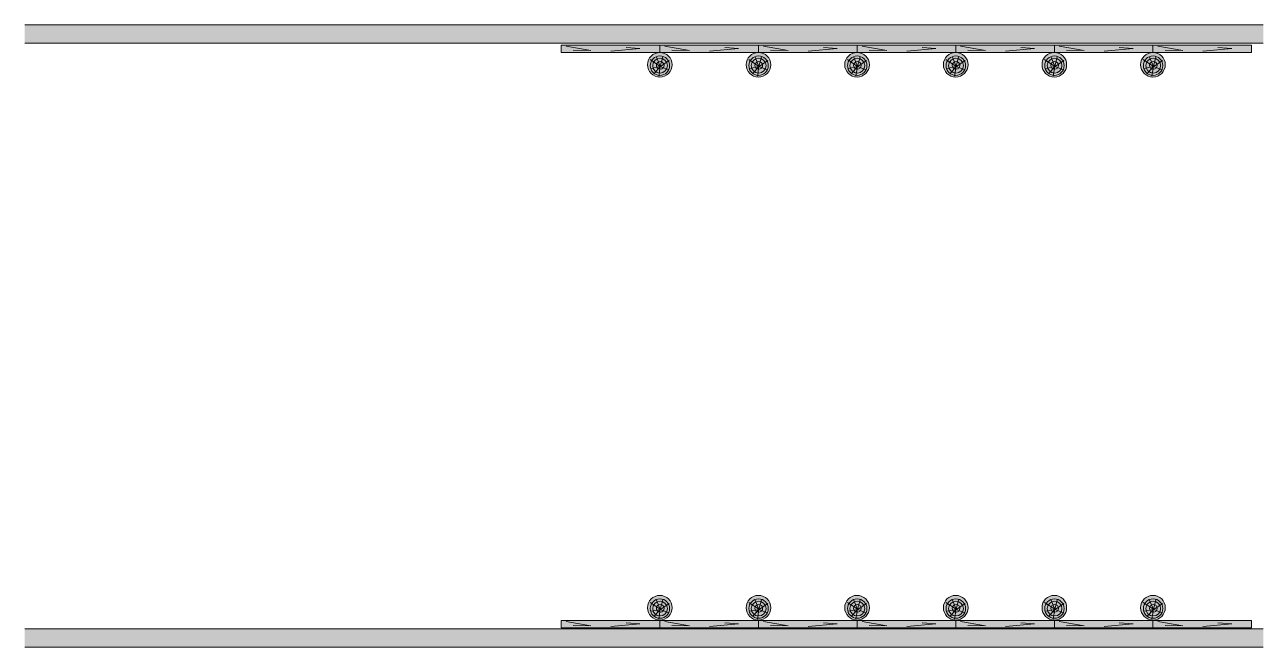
# Model space of a CAD drawing. Header units: millimetres. Extents: x 98 to 2594, y -386 to 324.
# Drawn here: x 2192.6 to 2594.4, y 122.3 to 324.1 of the extents above.
import ezdxf

# ---------------------------------------------------------------- set-up
doc = ezdxf.new("R2010")
doc.units = ezdxf.units.MM

# ---------------------------------------------------------------- blocks, each defined once
blk = doc.blocks.new('рама2')
at = {"lineweight": 0, "true_color": 0xffffff}
h = blk.add_hatch(color=7, dxfattribs=at)
edge = h.paths.add_edge_path()
edge.add_arc((184800, -72902), 100, 0, 360)
h = blk.add_hatch(color=7, dxfattribs=at)
edge = h.paths.add_edge_path()
edge.add_arc((184800, -77302), 100, 0, 360)
at = {"color": 7, "lineweight": 0}
for points in [[(184721, -72860), (184804, -72915), (184791, -72994)], [(184877, -72867), (184806, -72916), (184727, -72931)], [(184757, -72969), (184804, -72917), (184824, -72838)], [(184773, -72841), (184804, -72917), (184868, -72941)], [(184757, -77369), (184804, -77317), (184824, -77238)], [(184773, -77241), (184804, -77317), (184868, -77341)], [(184721, -77260), (184804, -77315), (184791, -77394)], [(184877, -77267), (184806, -77316), (184727, -77331)]]:
    blk.add_lwpolyline(points, dxfattribs=at)
for centre, radius in [((184800, -72902), 100), ((184801, -72909), 78.7), ((184802, -72909), 60), ((184803, -72907), 31.1), ((184800, -77302), 100), ((184801, -77309), 78.7), ((184802, -77309), 60), ((184803, -77307), 31.1)]:
    blk.add_circle(centre, radius, dxfattribs=at)
blk = doc.blocks.new('дерза')
at = {"lineweight": 0, "true_color": 0xffffff}
blk.add_hatch(color=7, dxfattribs=at).paths.add_polyline_path([(184800, -66348), (185600, -66348), (185600, -66288), (184800, -66288)])
at = {"color": 7, "lineweight": 0}
for points in [[(184800, -66348), (185600, -66348), (185600, -66288), (184800, -66288)], [(184800, -66348), (184800, -66288)], [(184840, -66297), (185041, -66332), (184898, -66331)], [(185204, -66337), (185439, -66315), (185327, -66307)]]:
    blk.add_lwpolyline(points, dxfattribs=at)

msp = doc.modelspace()

# ---------------------------------------------------------------- hatches: boundary and pattern name
at = {"lineweight": 0}
h = msp.add_hatch(dxfattribs=at)
h.set_pattern_fill('GRAVEL', scale=0.4, angle=35, style=0)
h.set_pattern_definition([(263.0128, (-5185.2002, 3239.69765), (-14.13284095, -121.52368733), [1.366884, -135.322]), (219.9697, (-5185.36645, 3238.3409), (94.043683328, 78.253078281), [2.34562, -232.216]), (167.5104, (-5187.1641, 3236.8341), (147.328752286, -33.273198366), [1.653928, -163.7388]), (302.2737, (-5188.953, 3232.48074), (-108.22814573, 172.279153127), [2.13602, -211.4656]), (327.8337, (-5187.81247, 3230.6747), (-111.54352087, 70.733308335), [2.094536, -207.3592]), (32.2737, (-5186.03943, 3229.55964), (-172.279153127, -108.22814573), [2.13602, -211.4656]), (72.6942, (-5184.2334, 3230.7002), (-49.91835638, -158.983797083), [2.824776, -279.6524]), (107.2553, (-5183.39312, 3233.3971), (-69.94763231, 223.889755792), [2.66688, -264.0212]), (156.4296, (-5184.1842, 3235.94394), (-142.338581916, 61.573169988), [2.143252, -212.182]), (210.2364, (-5186.1486, 3236.801), (97.37584246, 55.78034551), [2.446852, -119.8956]), (257.3974, (-5188.2626, 3235.56882), (-35.768201115, -161.478754591), [3.164312, -313.2672]), (173.8141, (-5180.6554, 3238.1668), (-93.22322205, 9.14270164), [1.08002, -106.9224]), (206.4692, (-5181.7291, 3238.28315), (119.848539408, 59.11264859), [2.054728, -203.4184]), (260, (-5183.5685, 3237.367), (5.8275326, -8.322579), [1.436836, -12.93156]), (238.1986, (-5184.8504, 3237.9581), (29.95793988, 45.78302375), [0.773764, -76.6024]), (326.8014, (-5185.2581, 3237.3005), (-25.80521165, 19.1402297), [1.094264, -53.6192]), (65.9638, (-5184.3424, 3236.7013), (13.31264568, 34.12777383), [1.77728, -57.4652]), (196.5651, (-5183.6185, 3238.3245), (22.4727051, 3.3325061), [1.285148, -30.8436]), (51.3895, (-5190.0852, 3233.92053), (65.743320203, 83.24310046), [1.800352, -178.2352]), (105.3462, (-5188.96174, 3235.32734), (30.81256556, -114.858384425), [1.510396, -149.5288]), (328.1986, (-5184.784, 3239.989), (-45.78302375, 29.95793988), [1.54752, -75.8288]), (18.6105, (-5183.46884, 3239.1735), (-100.708467033, -33.30769571), [1.800352, -178.2352]), (14.444, (-5186.4721, 3228.7605), (-53.26803455, -12.49256979), [1.73614, -85.0708]), (329.7751, (-5184.7909, 3229.1936), (-105.715699635, 62.410774896), [1.454688, -144.0144]), (101.8014, (-5178.8733, 3231.7247), (-12.4925387, 53.26818846), [1.54752, -75.8288]), (52.354, (-5179.1898, 3233.23953), (-84.883496634, -109.04826867), [1.703132, -168.6096]), (104.444, (-5182.9514, 3228.8692), (12.49256979, -53.26803455), [0.868072, -85.9392]), (136.3099, (-5179.3726, 3231.375), (-31.6326154, 27.46272463), [0.51806, -51.288]), (200.9638, (-5179.7472, 3231.733), (30.79529836, 9.1600517), [2.094536, -39.7962]), (221.009, (-5181.70314, 3230.98354), (77.398201988, 66.597845334), [1.941068, -192.1656]), (338.6901, (-5183.818, 3235.9523), (-19.9776496, 10.8176149), [1.465296, -35.16712]), (28.1572, (-5182.45286, 3235.4198), (153.139124985, 82.422918967), [2.558228, -253.264]), (95.9454, (-5180.1974, 3236.627), (7.50239726, -81.56804665), [1.046032, -103.5576]), (125, (-5180.306, 3237.667), (-14.150121, 2.495048), [0.6096, -9.5504]), (155.2564, (-5182.0444, 3231.1167), (74.083004103, -34.94796704), [1.411468, -139.7356]), (83.0128, (-5183.3263, 3231.70745), (14.13284095, 121.52368733), [2.733772, -133.9552]), (35, (-5182.994, 3234.421), (2.495048, 14.150121), [2.6416, -7.5184]), (0.3048, (-5180.8299, 3235.9361), (-124.01846353, -0.017166034), [1.60644, -159.0372]), (289.0546, (-5179.2235, 3235.9446), (14.9875959, -39.11796984), [1.479316, -72.4868]), (242.646, (-5178.7405, 3234.54637), (-99.853652504, -193.949056425), [2.40858, -238.45]), (210.4261, (-5179.8472, 3232.4071), (-114.021135327, -67.435448656), [2.548116, -252.2632]), (210.4261, (-5179.8472, 3232.4071), (-114.021135327, -67.435448656), [2.548116, -252.2632])])
h.paths.add_polyline_path([(2594.41, 318.056), (2594.41, 324.056), (2192.596, 324.056), (2192.596, 318.056)])
h.paths.add_polyline_path([(2594.41, 122.297), (2594.41, 128.297), (2192.596, 128.297), (2192.596, 122.297)])

# ---------------------------------------------------------------- linework, layer by layer
at = {"color": 7, "lineweight": 15}
for p, q in [((2192.596, 324.056), (2594.41, 324.056)), ((2192.596, 318.056), (2594.41, 318.056)), ((2192.596, 128.297), (2594.41, 128.297)), ((2192.596, 122.297), (2594.41, 122.297))]:
    msp.add_line(p, q, dxfattribs=at)

# ---------------------------------------------------------------- block references
at = {"color": 7, "lineweight": 0, "true_color": 0xffffff, "xscale": 0.03999999999996362, "yscale": 0.04000000000002046, "zscale": 0.04000000000000001}
for p in [(-5025.365, 2969.023), (-4993.365, 2969.023), (-4961.365, 2969.023), (-4929.365, 2969.023), (-4897.365, 2969.023), (-4865.365, 2969.023), (-4833.365, 2969.023), (-5025.365, 2782.526), (-4993.365, 2782.526), (-4961.365, 2782.526), (-4929.365, 2782.526), (-4897.365, 2782.526), (-4865.365, 2782.526), (-4833.365, 2782.526)]:
    msp.add_blockref('дерза', p, dxfattribs=at)
at = {"color": 7, "lineweight": 0, "xscale": 0.03999999999996362, "yscale": 0.04000000000002046, "zscale": 0.04000000000000001}
for p in [(-4993.365, 3227.179), (-4961.365, 3227.179), (-4929.365, 3227.179), (-4897.365, 3227.179), (-4865.365, 3227.179), (-4833.365, 3227.179)]:
    msp.add_blockref('рама2', p, dxfattribs=at)

doc.saveas('drawing.dxf')
